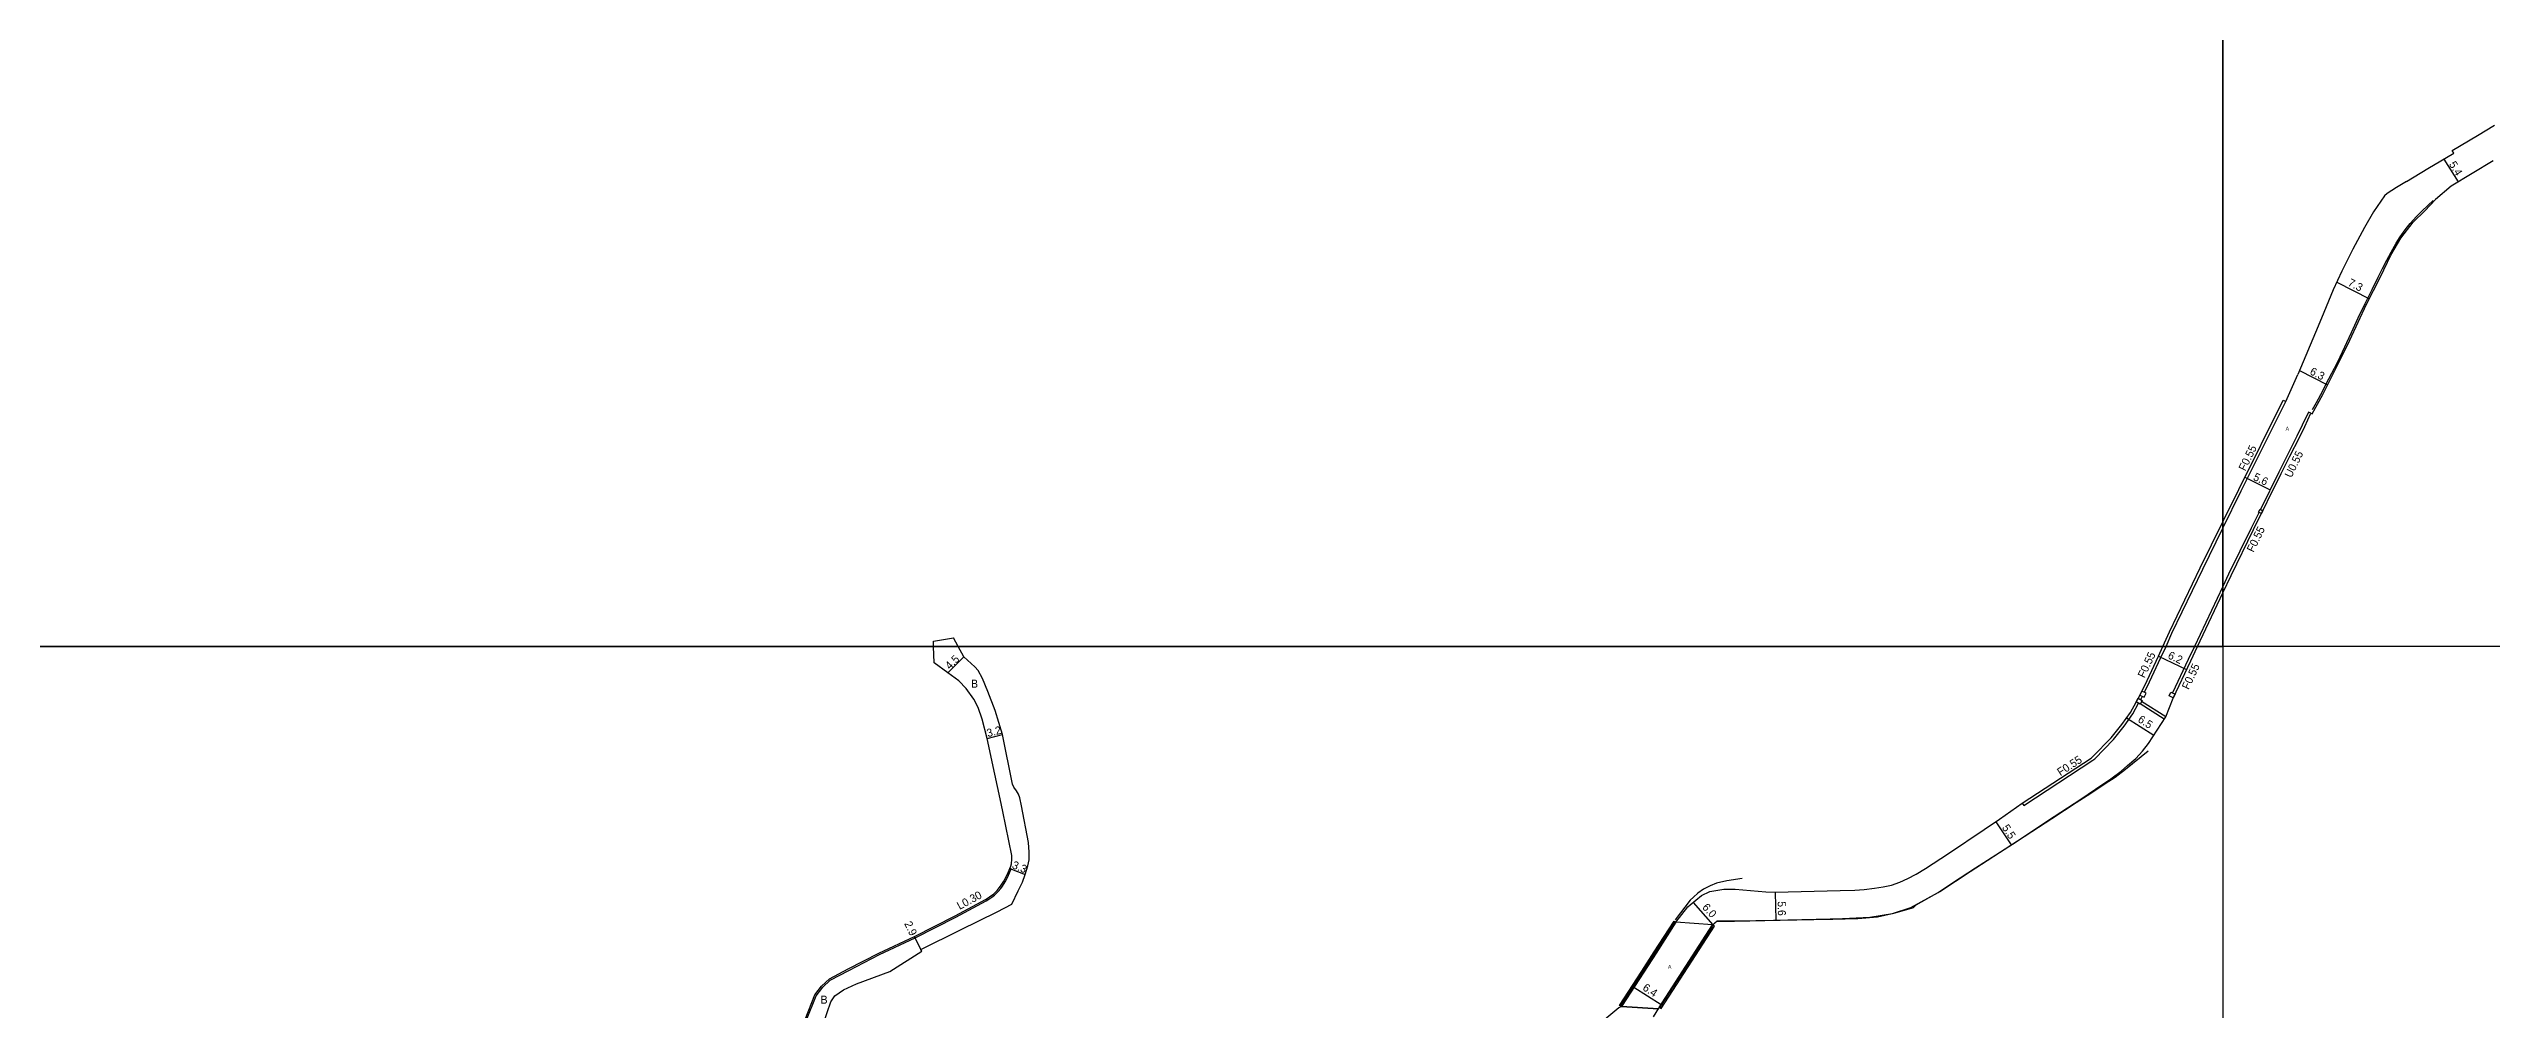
# Model space of a CAD drawing. Header units: metres. Extents: x -28000 to -24000, y -108000 to -105000.
# Drawn here: x -26034.7 to -25546.4, y -106872.6 to -106680.4 of the extents above; entities that cross this region are included whole.
import ezdxf

# ---------------------------------------------------------------- set-up
doc = ezdxf.new("R2010")
doc.units = ezdxf.units.M
doc.header["$LTSCALE"] = 2.5
for name, color, linetype in [('側溝・桝', 7, 'Continuous'), ('図郭', 7, 'Continuous'), ('幅員', 7, 'Continuous'), ('歩道・分離帯・安全施設', 7, 'Continuous'), ('舗装', 7, 'Continuous'), ('道路', 7, 'Continuous')]:
    doc.layers.add(name, color=color, linetype=linetype)
doc.styles.get("Standard").update_dxf_attribs({"font": ''})
doc.styles.add('YOKO_DECO', font='')
doc.styles.get('Standard').set_extended_font_data('@MS PGothic')
doc.styles.get('YOKO_DECO').set_extended_font_data('MS PGothic')

msp = doc.modelspace()

# ---------------------------------------------------------------- linework, layer by layer
at = {"layer": '側溝・桝'}
for points in [[(-25600, -106776.38), (-25596.32, -106768.89), (-25587.42, -106750.98)], [(-25582.4, -106753.37), (-25582.91, -106753.13), (-25584.13, -106755.75), (-25585.19, -106757.95), (-25587.1, -106761.69), (-25588.82, -106765.16), (-25592.49, -106772.6)], [(-25611.37, -106800), (-25610.18, -106797.34), (-25604.02, -106784.57), (-25600, -106776.38)], [(-25592.77, -106773.17), (-25594.35, -106776.36), (-25598.86, -106785.59), (-25600, -106788)], [(-25600, -106788), (-25605.7, -106800)], [(-25615.69, -106809.2), (-25614.65, -106807.08), (-25612.38, -106802.23), (-25611.37, -106800)], [(-25605.7, -106800), (-25606.95, -106802.64), (-25610.06, -106809.3)], [(-25640.11, -106831.38), (-25639.8, -106831.84), (-25626.02, -106822.8), (-25625.62, -106822.49), (-25621.89, -106818.65), (-25619.73, -106815.95), (-25617.99, -106813.5), (-25616.85, -106811.4)], [(-25611.73, -106814.57), (-25616.52, -106811.5)], [(-25616.44, -106810.65), (-25616.14, -106810.11), (-25616.09, -106810.01)], [(-25611.43, -106814.1), (-25616.27, -106811.04)], [(-25883.24, -106874.76), (-25881.3, -106869.92), (-25880, -106868.19), (-25878.49, -106866.81), (-25874.78, -106864.84), (-25868.63, -106861.7), (-25861.5, -106858.31), (-25853.4, -106854.2), (-25847.31, -106850.91), (-25846.75, -106850.57), (-25846.19, -106850.21), (-25845.66, -106849.81), (-25845.49, -106849.66), (-25844.91, -106849.09), (-25844.38, -106848.47), (-25844.03, -106847.97), (-25843.51, -106847.13), (-25843.05, -106846.25), (-25842.63, -106845.36), (-25842.29, -106844.55), (-25842.56, -106844.43)]]:
    msp.add_lwpolyline(points, dxfattribs=at)
for points in [[(-25592.27, -106773.41), (-25592.85, -106773.13), (-25592.57, -106772.56), (-25591.99, -106772.85)], [(-25616.14, -106810.81), (-25616.55, -106811.56), (-25617.34, -106811.13), (-25616.93, -106810.38)], [(-25616.6, -106809.76), (-25615.74, -106810.18), (-25615.33, -106809.37), (-25616.2, -106808.95)], [(-25609.91, -106810.3), (-25610.73, -106809.91), (-25610.38, -106809.15), (-25609.55, -106809.54)]]:
    msp.add_lwpolyline(points, close=True, dxfattribs=at)
at = {"layer": '図郭'}
for points in [[(-26400, -106200), (-25600, -106200), (-25600, -106800), (-26400, -106800)], [(-25600, -106200), (-24800, -106200), (-24800, -106800), (-25600, -106800)], [(-26400, -106800), (-25600, -106800), (-25600, -107400), (-26400, -107400)]]:
    msp.add_lwpolyline(points, close=True, dxfattribs=at)
at = {"layer": '幅員'}
for points in [[(-25555.8, -106702.48), (-25552.97, -106707.07)], [(-25577.23, -106727.14), (-25570.69, -106730.43)], [(-25584.68, -106744.82), (-25579.05, -106747.68)], [(-25595.59, -106766.16), (-25590.54, -106768.65)], [(-25851.78, -106802.12), (-25854.97, -106805.29)], [(-25612.88, -106801.99), (-25607.26, -106804.62)], [(-25619.24, -106814.29), (-25613.81, -106817.79)], [(-25847.11, -106818.44), (-25844.02, -106817.62)], [(-25645.38, -106835.1), (-25642.35, -106839.73)], [(-25842.56, -106844.43), (-25839.51, -106845.67)], [(-25705.94, -106851.25), (-25701.98, -106855.71)], [(-25689.5, -106849.19), (-25689.37, -106854.79)], [(-25860.37, -106860.66), (-25861.63, -106858.04)], [(-25717.76, -106868.21), (-25712.36, -106871.7)]]:
    msp.add_lwpolyline(points, dxfattribs=at)
at = {"layer": '歩道・分離帯・安全施設'}
for points in [[(-25582.06, -106752.62), (-25581.28, -106751.23), (-25580.04, -106748.89), (-25579.34, -106747.47), (-25577.7, -106744.33), (-25577.09, -106743.14), (-25576.55, -106742.08), (-25574.29, -106737.21), (-25572.97, -106734.27), (-25571.54, -106731.42), (-25570.16, -106728.58), (-25568.93, -106726.15), (-25568.06, -106724.41), (-25567.24, -106722.75), (-25566.38, -106721.1), (-25565.35, -106719.32), (-25564.54, -106718.04), (-25563.86, -106717.09), (-25563.33, -106716.38), (-25562.54, -106715.4), (-25561.27, -106713.98), (-25560.15, -106712.84), (-25557.97, -106710.77)], [(-25701.03, -106854.98), (-25697.68, -106855), (-25688.51, -106854.82), (-25681.81, -106854.67), (-25677.98, -106854.57), (-25672.99, -106854.44), (-25669.07, -106854.1), (-25665.54, -106853.36), (-25662.26, -106852.4), (-25661.89, -106852.24), (-25661.33, -106851.74), (-25656.57, -106849.04), (-25650.51, -106845.09), (-25642.39, -106839.81), (-25634.23, -106834.47), (-25629.31, -106831.25), (-25626.42, -106829.36), (-25623.57, -106827.43), (-25621.52, -106826.15), (-25619.44, -106824.61), (-25614.94, -106820.94)], [(-25696.15, -106846.49), (-25699.21, -106846.93), (-25701.24, -106847.37), (-25702.56, -106847.93), (-25703.88, -106848.62), (-25704.99, -106849.38), (-25705.87, -106850.17), (-25706.56, -106850.83), (-25709.54, -106854.75)], [(-25720.4, -106871.96), (-25709.62, -106855.27)], [(-25712.52, -106872.22), (-25701.97, -106855.98)]]:
    msp.add_lwpolyline(points, dxfattribs=at)
at = {"layer": '舗装'}
for points in [[(-25702.04, -106855.76), (-25709.39, -106855.21)], [(-25712.89, -106872.53), (-25720.29, -106872.11)]]:
    msp.add_lwpolyline(points, dxfattribs=at)
at = {"layer": '道路'}
for points in [[(-25563.26, -106706.99), (-25559.04, -106704.4), (-25553.83, -106701.31), (-25554.17, -106700.74), (-25549.08, -106697.75)], [(-25549.08, -106697.75), (-25545.69, -106695.73)], [(-25545.98, -106702.83), (-25554.34, -106707.9), (-25557.5, -106710.59), (-25559.64, -106712.83)], [(-25563.26, -106706.99), (-25565.25, -106708.2), (-25567.18, -106709.4), (-25567.69, -106709.87), (-25569.91, -106713.06), (-25571.69, -106716.21), (-25574.03, -106720.53), (-25576.19, -106724.9), (-25577.93, -106728.66), (-25579.82, -106733.17), (-25580.94, -106735.93), (-25585.01, -106745.6)], [(-25600, -106789.31), (-25598.35, -106785.84), (-25593.85, -106776.61), (-25588.32, -106765.41), (-25586.6, -106761.94), (-25584.69, -106758.19), (-25583.62, -106755.99), (-25582.4, -106753.37), (-25582.16, -106753.48), (-25580.03, -106749.63), (-25577.39, -106744.43), (-25574.64, -106738.7), (-25571.25, -106731.52), (-25568.5, -106726.07), (-25566.43, -106721.75), (-25564.44, -106718.33), (-25561.93, -106715.13), (-25559.64, -106712.83)], [(-25600, -106775.11), (-25596.82, -106768.64), (-25587.92, -106750.74), (-25587.42, -106750.98), (-25585.01, -106745.6)], [(-25611.99, -106800), (-25610.68, -106797.11), (-25604.53, -106784.32), (-25600, -106775.11)], [(-25605.08, -106800), (-25600, -106789.31)], [(-25866.55, -106865.06), (-25860.16, -106861.01), (-25860.37, -106860.66), (-25852.42, -106856.73), (-25845.14, -106853.16), (-25842.18, -106851.58), (-25840.89, -106848.92), (-25840.03, -106847.21), (-25839.51, -106845.67), (-25839.01, -106843.91), (-25838.73, -106842.73), (-25838.72, -106841.22), (-25838.86, -106839.23), (-25840.22, -106831.94), (-25840.6, -106830.3), (-25840.87, -106829.56), (-25841.24, -106828.9), (-25841.75, -106828.18), (-25842.03, -106827.59), (-25844.02, -106817.62), (-25845.52, -106812.84), (-25846.95, -106809.07), (-25848.06, -106806.45), (-25848.92, -106804.85), (-25849.59, -106804.07), (-25851.78, -106802.12), (-25852.92, -106800)], [(-25857.84, -106798.96), (-25853.84, -106798.29)], [(-25857.81, -106800), (-25857.84, -106798.96)], [(-25845.59, -106825.56), (-25847.11, -106818.44), (-25848.09, -106814.58), (-25848.92, -106812.24), (-25849.79, -106810.55), (-25851.3, -106808.44), (-25852.78, -106806.88), (-25854.97, -106805.29), (-25857.69, -106803.29), (-25857.81, -106800)], [(-25852.92, -106800), (-25853.84, -106798.29)], [(-25713.89, -106874.14), (-25712.8, -106872.38), (-25712.72, -106872.25), (-25702.04, -106855.76), (-25701.13, -106854.95), (-25700.35, -106854.94), (-25693.37, -106854.88), (-25689.85, -106854.8), (-25678.53, -106854.54), (-25676.06, -106854.48), (-25670.62, -106854.22), (-25666.07, -106853.44), (-25662.42, -106852.27), (-25656.95, -106849.23), (-25654.08, -106847.32), (-25649.46, -106844.36), (-25642.1, -106839.56), (-25633.73, -106834.05), (-25628.39, -106830.59), (-25624, -106827.61), (-25622.4, -106826.51), (-25620.32, -106824.98), (-25619.04, -106823.87), (-25617.43, -106822.46), (-25616.05, -106820.97), (-25614.9, -106819.47), (-25611.43, -106814.1), (-25609.94, -106810.37), (-25606.44, -106802.87), (-25605.08, -106800)], [(-25640.11, -106831.38), (-25626.35, -106822.35), (-25626, -106822.07), (-25622.31, -106818.28), (-25620.18, -106815.61), (-25618.47, -106813.21), (-25616.64, -106809.85), (-25615.15, -106806.83), (-25612.88, -106801.99), (-25611.99, -106800)], [(-25883.53, -106874.66), (-25881.56, -106869.77), (-25880.22, -106867.99), (-25878.66, -106866.57), (-25874.91, -106864.57), (-25868.76, -106861.43), (-25861.63, -106858.04), (-25853.54, -106853.93), (-25847.46, -106850.65), (-25846.91, -106850.32), (-25846.36, -106849.96), (-25845.85, -106849.58), (-25845.69, -106849.44), (-25845.13, -106848.89), (-25844.62, -106848.28), (-25844.28, -106847.81), (-25843.77, -106846.98), (-25843.31, -106846.12), (-25842.9, -106845.24), (-25842.56, -106844.43), (-25842.39, -106843.98), (-25842.26, -106843.51), (-25842.24, -106843.41), (-25842.16, -106842.75), (-25842.16, -106842.09), (-25842.17, -106841.85), (-25843.98, -106833.07), (-25844.52, -106830.54), (-25845.59, -106825.56)], [(-25709.39, -106855.21), (-25707, -106852.15), (-25706.51, -106851.71), (-25704.27, -106849.89), (-25702.59, -106849.09), (-25699.8, -106848.6), (-25697.55, -106848.62), (-25691.37, -106849.14), (-25689.5, -106849.19), (-25676.5, -106848.87), (-25673.58, -106848.77), (-25671.71, -106848.66), (-25669.69, -106848.42), (-25667.96, -106848.14), (-25666.25, -106847.77), (-25664.63, -106847.2), (-25662.97, -106846.48), (-25661.36, -106845.58), (-25659.47, -106844.44), (-25654.87, -106841.43), (-25647.73, -106836.68), (-25644.64, -106834.6), (-25640.11, -106831.38)], [(-25758.16, -106917.37), (-25758.49, -106913.66), (-25758.71, -106910.77), (-25758.76, -106906.95), (-25758.54, -106903.86), (-25758.07, -106900.43), (-25757.19, -106897.88), (-25756.08, -106895.31), (-25755.13, -106893.72), (-25753.67, -106892), (-25750.94, -106889.06), (-25747.68, -106886.5), (-25744.72, -106884.72), (-25741, -106882.84), (-25737.64, -106881.58), (-25733.59, -106880.25), (-25730.96, -106879.41), (-25728.68, -106878.42), (-25727.2, -106877.59), (-25720.76, -106872.28), (-25720.29, -106872.11), (-25715.82, -106865.21), (-25713.36, -106861.4), (-25709.39, -106855.21)], [(-25879.86, -106875.38), (-25878.4, -106871.12), (-25877.58, -106869.94), (-25875.87, -106868.75), (-25873.22, -106867.51), (-25866.55, -106865.06)]]:
    msp.add_lwpolyline(points, dxfattribs=at)
for points in [[(-25709.39, -106855.21), (-25713.36, -106861.4), (-25715.82, -106865.21), (-25720.29, -106872.11), (-25720.65, -106871.88), (-25716.18, -106864.98), (-25713.73, -106861.17), (-25709.75, -106854.98)], [(-25720.29, -106872.11), (-25712.89, -106872.53), (-25712.8, -106872.38), (-25712.72, -106872.25), (-25702.04, -106855.76), (-25709.39, -106855.21), (-25713.36, -106861.4), (-25715.82, -106865.21)], [(-25702.04, -106855.76), (-25712.72, -106872.25), (-25712.33, -106872.5), (-25701.66, -106856.01)]]:
    msp.add_lwpolyline(points, close=True, dxfattribs=at)

# ---------------------------------------------------------------- texts
at = {"layer": '側溝・桝'}
for s, rotation, p in [('F0.55', 64, (-25595.51, -106765.04)), ('U0.55', 64, (-25586.31, -106766.4)), ('F0.55', 64, (-25593.87, -106781.31)), ('F0.55', 65, (-25615.66, -106806.46)), ('F0.55', 65, (-25606.84, -106808.78)), ('F0.55', 33, (-25632.49, -106826.01)), ('L0.30', 28.3372, (-25852.62, -106852.76))]:
    msp.add_text(s, height=1.6, rotation=rotation, dxfattribs=at).set_placement(p)
at = {"layer": '幅員'}
for s, rotation, p in [('5.4', 301.7156, (-25554.86, -106703.53)), ('7.3', 333, (-25575.14, -106727.73)), ('6.3', 333, (-25582.76, -106745.48)), ('5.6', 334, (-25594.08, -106766.63)), ('4.5', 44.8202, (-25854.58, -106804.76)), ('6.2', 335, (-25611.15, -106802.35)), ('3.2', 14.7404, (-25846.97, -106818.19)), ('6.5', 327, (-25617.15, -106815)), ('5.5', 303, (-25644.24, -106836.29)), ('3.3', 337.9452, (-25842.27, -106844.36)), ('5.6', 271, (-25689.03, -106851.02)), ('2.9', 295.6553, (-25863.74, -106855.48)), ('6.0', 312, (-25704.23, -106852.32)), ('6.4', 327, (-25716.18, -106868.69))]:
    msp.add_text(s, height=1.6, rotation=rotation, dxfattribs=at).set_placement(p)
at = {"layer": '舗装', "style": 'YOKO_DECO'}
for p in [(-25587.45, -106756.81, 198.82), (-25710.96, -106864.49, 206.19)]:
    msp.add_text('A', height=0.75, dxfattribs=at).set_placement(p)
at = {"layer": '舗装'}
for p in [(-25850.33, -106808.27), (-25880.42, -106871.51)]:
    msp.add_text('B', height=1.6, dxfattribs=at).set_placement(p)

doc.saveas('drawing.dxf')
